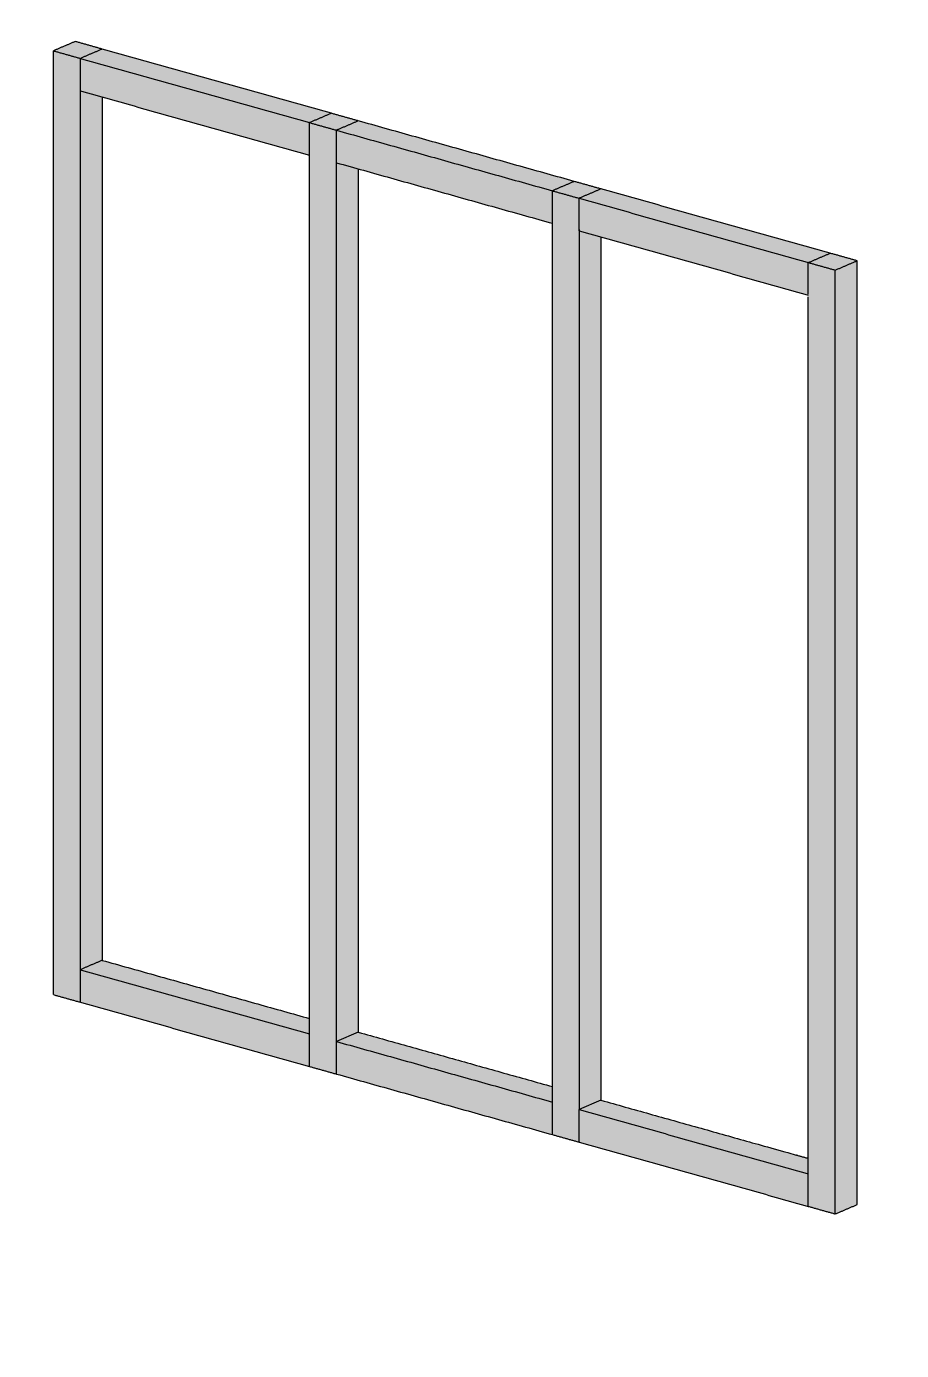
# Model space of a CAD drawing. Header units: millimetres. Extents: x 3762 to 3852, y 1236 to 1350.
# Drawn here: x 3792.696 to 3795.385, y 1254.236 to 1258.304 of the extents above; entities that cross this region are included whole.
import ezdxf

# ---------------------------------------------------------------- set-up
doc = ezdxf.new("R2010")
doc.units = ezdxf.units.MM
doc.layers.add('Layer1', color=5, linetype='Continuous')
doc.layers.add('Make2D$Visible$Curves', color=6, linetype='Continuous')

msp = doc.modelspace()

# ---------------------------------------------------------------- hatches: boundary and pattern name
at = {"layer": 'Layer1', "true_color": 0x636466, "transparency": 33554559}
h = msp.add_hatch(color=251, dxfattribs=at)
h.dxf.hatch_style = 1
edge = h.paths.add_edge_path()
edge.add_spline(control_points=[(3777.4588, 1268.1748), (3777.4588, 1271.2748)], knot_values=[0, 0, 3.1, 3.1], degree=1, periodic=0)
edge.add_spline(control_points=[(3777.4588, 1271.2748), (3770.6834, 1268.3769)], knot_values=[0, 0, 10.099946, 10.099946], degree=1, periodic=0)
edge.add_spline(control_points=[(3770.6834, 1268.3769), (3770.6834, 1265.2769)], knot_values=[0, 0, 3.1, 3.1], degree=1, periodic=0)
edge.add_spline(control_points=[(3770.6834, 1265.2769), (3777.4588, 1268.1748)], knot_values=[0, 0, 10.099946, 10.099946], degree=1, periodic=0)
edge = h.paths.add_edge_path()
edge.add_spline(control_points=[(3770.6834, 1268.3769), (3777.4588, 1271.2748)], knot_values=[0, 0, 10.099946, 10.099946], degree=1, periodic=0)
edge.add_spline(control_points=[(3777.4588, 1271.2748), (3776.9618, 1271.4142)], knot_values=[10.099946, 10.099946, 10.699946, 10.699946], degree=1, periodic=0)
edge.add_spline(control_points=[(3776.9618, 1271.4142), (3770.1863, 1268.5163)], knot_values=[10.699946, 10.699946, 20.799892, 20.799892], degree=1, periodic=0)
edge.add_spline(control_points=[(3770.1863, 1268.5163), (3770.6834, 1268.3769)], knot_values=[20.799892, 20.799892, 21.399892, 21.399892], degree=1, periodic=0)
edge = h.paths.add_edge_path()
edge.add_spline(control_points=[(3770.6834, 1268.3769), (3770.1863, 1268.5163)], knot_values=[20.799892, 20.799892, 21.399892, 21.399892], degree=1, periodic=0)
edge.add_spline(control_points=[(3770.1863, 1268.5163), (3770.1863, 1265.4163)], knot_values=[0, 0, 3.1, 3.1], degree=1, periodic=0)
edge.add_spline(control_points=[(3770.1863, 1265.4163), (3770.6834, 1265.2769)], knot_values=[20.799892, 20.799892, 21.399892, 21.399892], degree=1, periodic=0)
edge.add_spline(control_points=[(3770.6834, 1265.2769), (3770.6834, 1268.3769)], knot_values=[0, 0, 3.1, 3.1], degree=1, periodic=0)
edge = h.paths.add_edge_path()
edge.add_spline(control_points=[(3796.9486, 1268.8416), (3797.6521, 1268.6443)], knot_values=[0.95, 0.95, 1.799202, 1.799202], degree=1, periodic=0)
edge.add_spline(control_points=[(3797.6521, 1268.6443), (3797.7349, 1268.621)], knot_values=[0.3, 0.3, 0.4, 0.4], degree=1, periodic=0)
edge.add_spline(control_points=[(3797.7349, 1268.621), (3797.7349, 1265.721)], knot_values=[0, 0, 2.9, 2.9], degree=1, periodic=0)
edge.add_spline(control_points=[(3797.7369, 1266.9532), (3798.0821, 1266.8564)], knot_values=[9.617352, 9.617352, 10.033977, 10.033977], degree=1, periodic=0)
edge.add_spline(control_points=[(3798.0821, 1266.8564), (3798.0821, 1268.4762)], knot_values=[1.280192, 1.280192, 2.9, 2.9], degree=1, periodic=0)
edge.add_spline(control_points=[(3798.0821, 1268.4762), (3798.1491, 1268.5049)], knot_values=[0, 0, 0.1, 0.1], degree=1, periodic=0)
edge.add_spline(control_points=[(3798.1491, 1268.5049), (3798.232, 1268.4816)], knot_values=[0.3, 0.3, 0.4, 0.4], degree=1, periodic=0)
edge.add_spline(control_points=[(3798.232, 1268.4816), (3798.9361, 1268.2841)], knot_values=[0.95, 0.95, 1.8, 1.8], degree=1, periodic=0)
edge.add_spline(control_points=[(3798.9361, 1268.2841), (3799.019, 1268.2609)], knot_values=[0.3, 0.3, 0.4, 0.4], degree=1, periodic=0)
edge.add_spline(control_points=[(3799.019, 1268.2609), (3799.6824, 1268.0748)], knot_values=[1.000798, 1.000798, 1.801597, 1.801597], degree=1, periodic=0)
edge.add_spline(control_points=[(3799.6824, 1268.0748), (3799.7646, 1268.0518)], knot_values=[0.300798, 0.300798, 0.4, 0.4], degree=1, periodic=0)
edge.add_spline(control_points=[(3799.7652, 1268.0516), (3800.4687, 1267.8543)], knot_values=[0.95, 0.95, 1.799202, 1.799202], degree=1, periodic=0)
edge.add_spline(control_points=[(3800.4687, 1267.8543), (3800.5516, 1267.831)], knot_values=[0.3, 0.3, 0.4, 0.4], degree=1, periodic=0)
edge.add_spline(control_points=[(3800.5516, 1267.831), (3800.5516, 1264.931)], knot_values=[0, 0, 2.9, 2.9], degree=1, periodic=0)
edge.add_spline(control_points=[(3800.5551, 1266.1628), (3800.8987, 1266.0664)], knot_values=[6.217352, 6.217352, 6.632172, 6.632172], degree=1, periodic=0)
edge.add_spline(control_points=[(3800.8987, 1266.0664), (3800.8987, 1267.6862)], knot_values=[1.280192, 1.280192, 2.9, 2.9], degree=1, periodic=0)
edge.add_spline(control_points=[(3800.8987, 1267.6862), (3800.9658, 1267.7149)], knot_values=[0, 0, 0.1, 0.1], degree=1, periodic=0)
edge.add_spline(control_points=[(3800.9658, 1267.7149), (3801.0486, 1267.6916)], knot_values=[0.3, 0.3, 0.4, 0.4], degree=1, periodic=0)
edge.add_spline(control_points=[(3801.0486, 1267.6916), (3801.7528, 1267.4941)], knot_values=[0.95, 0.95, 1.8, 1.8], degree=1, periodic=0)
edge.add_spline(control_points=[(3801.7528, 1267.4941), (3801.8356, 1267.4709)], knot_values=[0.3, 0.3, 0.4, 0.4], degree=1, periodic=0)
edge.add_spline(control_points=[(3801.8356, 1267.4709), (3802.499, 1267.2848)], knot_values=[1.000798, 1.000798, 1.801597, 1.801597], degree=1, periodic=0)
edge.add_spline(control_points=[(3802.499, 1267.2848), (3802.5812, 1267.2618)], knot_values=[0.300798, 0.300798, 0.4, 0.4], degree=1, periodic=0)
edge.add_spline(control_points=[(3802.5819, 1267.2616), (3803.2854, 1267.0643)], knot_values=[0.95, 0.95, 1.799202, 1.799202], degree=1, periodic=0)
edge.add_spline(control_points=[(3803.2854, 1267.0643), (3803.3682, 1267.0411)], knot_values=[0.3, 0.3, 0.4, 0.4], degree=1, periodic=0)
edge.add_spline(control_points=[(3803.3682, 1267.0411), (3803.3682, 1264.1411)], knot_values=[0, 0, 2.9, 2.9], degree=1, periodic=0)
edge.add_spline(control_points=[(3803.3732, 1265.3723), (3805.5522, 1264.7612)], knot_values=[0.6, 0.6, 3.230366, 3.230366], degree=1, periodic=0)
edge.add_spline(control_points=[(3805.5522, 1264.7612), (3805.5522, 1267.8612)], knot_values=[0, 0, 3.1, 3.1], degree=1, periodic=0)
edge.add_spline(control_points=[(3805.5522, 1267.8612), (3792.049, 1271.6485)], knot_values=[0.6, 0.6, 16.9, 16.9], degree=1, periodic=0)
edge.add_spline(control_points=[(3792.049, 1271.6485), (3792.049, 1268.5485)], knot_values=[0, 0, 3.1, 3.1], degree=1, periodic=0)
edge.add_spline(control_points=[(3792.049, 1268.5485), (3795.2654, 1267.6463)], knot_values=[13.017352, 13.017352, 16.9, 16.9], degree=1, periodic=0)
edge.add_spline(control_points=[(3795.2654, 1267.6463), (3795.2654, 1269.2661)], knot_values=[1.280192, 1.280192, 2.9, 2.9], degree=1, periodic=0)
edge.add_spline(control_points=[(3795.2654, 1269.2661), (3795.3325, 1269.2948)], knot_values=[0, 0, 0.1, 0.1], degree=1, periodic=0)
edge.add_spline(control_points=[(3795.3325, 1269.2948), (3795.4154, 1269.2716)], knot_values=[0.3, 0.3, 0.4, 0.4], degree=1, periodic=0)
edge.add_spline(control_points=[(3795.4154, 1269.2716), (3796.1195, 1269.0741)], knot_values=[0.95, 0.95, 1.8, 1.8], degree=1, periodic=0)
edge.add_spline(control_points=[(3796.1195, 1269.0741), (3796.2024, 1269.0509)], knot_values=[0.3, 0.3, 0.4, 0.4], degree=1, periodic=0)
edge.add_spline(control_points=[(3796.2024, 1269.0509), (3796.8658, 1268.8648)], knot_values=[1.000798, 1.000798, 1.801597, 1.801597], degree=1, periodic=0)
edge.add_spline(control_points=[(3796.8658, 1268.8648), (3796.9479, 1268.8418)], knot_values=[0.300798, 0.300798, 0.4, 0.4], degree=1, periodic=0)
edge = h.paths.add_edge_path()
edge.add_spline(control_points=[(3805.9547, 1268.0333), (3792.4515, 1271.8206)], knot_values=[17.5, 17.5, 33.8, 33.8], degree=1, periodic=0)
edge.add_spline(control_points=[(3792.4515, 1271.8206), (3792.049, 1271.6485)], knot_values=[16.9, 16.9, 17.5, 17.5], degree=1, periodic=0)
edge.add_spline(control_points=[(3792.049, 1271.6485), (3805.5522, 1267.8612)], knot_values=[0.6, 0.6, 16.9, 16.9], degree=1, periodic=0)
edge.add_spline(control_points=[(3805.5522, 1267.8612), (3805.9547, 1268.0333)], knot_values=[0, 0, 0.6, 0.6], degree=1, periodic=0)
edge = h.paths.add_edge_path()
edge.add_spline(control_points=[(3805.9547, 1268.0333), (3805.5522, 1267.8612)], knot_values=[0, 0, 0.6, 0.6], degree=1, periodic=0)
edge.add_spline(control_points=[(3805.5522, 1267.8612), (3805.5522, 1264.7612)], knot_values=[0, 0, 3.1, 3.1], degree=1, periodic=0)
edge.add_spline(control_points=[(3805.5522, 1264.7612), (3805.9547, 1264.9333)], knot_values=[0, 0, 0.6, 0.6], degree=1, periodic=0)
edge.add_spline(control_points=[(3805.9547, 1264.9333), (3805.9547, 1268.0333)], knot_values=[0, 0, 3.1, 3.1], degree=1, periodic=0)
edge = h.paths.add_edge_path()
edge.add_spline(control_points=[(3849.0345, 1248.1), (3849.0345, 1251.2)], knot_values=[0, 0, 3.1, 3.1], degree=1, periodic=0)
edge.add_spline(control_points=[(3849.0345, 1251.2), (3842.259, 1248.302)], knot_values=[0.6, 0.6, 10.699946, 10.699946], degree=1, periodic=0)
edge.add_spline(control_points=[(3842.259, 1248.302), (3842.259, 1245.202)], knot_values=[0, 0, 3.1, 3.1], degree=1, periodic=0)
edge.add_spline(control_points=[(3842.259, 1245.202), (3849.0345, 1248.1)], knot_values=[0.6, 0.6, 10.699946, 10.699946], degree=1, periodic=0)
edge = h.paths.add_edge_path()
edge.add_spline(control_points=[(3842.259, 1248.302), (3849.0345, 1251.2)], knot_values=[0.6, 0.6, 10.699946, 10.699946], degree=1, periodic=0)
edge.add_spline(control_points=[(3849.0345, 1251.2), (3848.5374, 1251.3394)], knot_values=[10.699946, 10.699946, 11.299946, 11.299946], degree=1, periodic=0)
edge.add_spline(control_points=[(3848.5374, 1251.3394), (3841.7619, 1248.4414)], knot_values=[11.299946, 11.299946, 21.399892, 21.399892], degree=1, periodic=0)
edge.add_spline(control_points=[(3841.7619, 1248.4414), (3842.259, 1248.302)], knot_values=[0, 0, 0.6, 0.6], degree=1, periodic=0)
edge = h.paths.add_edge_path()
edge.add_spline(control_points=[(3846.9616, 1256.5321), (3833.4583, 1260.3194)], knot_values=[0, 0, 16.3, 16.3], degree=1, periodic=0)
edge.add_spline(control_points=[(3833.4583, 1260.3194), (3833.0558, 1260.1472)], knot_values=[33.2, 33.2, 33.8, 33.8], degree=1, periodic=0)
edge.add_spline(control_points=[(3833.0558, 1260.1472), (3846.5591, 1256.36)], knot_values=[16.9, 16.9, 33.2, 33.2], degree=1, periodic=0)
edge.add_spline(control_points=[(3846.5591, 1256.36), (3846.9616, 1256.5321)], knot_values=[16.3, 16.3, 16.9, 16.9], degree=1, periodic=0)
at = {"layer": 'Layer1', "true_color": 0xa77349, "transparency": 33554610}
h = msp.add_hatch(color=35, dxfattribs=at)
h.dxf.hatch_style = 1
edge = h.paths.add_edge_path()
edge.add_spline(control_points=[(3799.5808, 1261.4525), (3799.5808, 1262.8125)], knot_values=[1.239983, 1.239983, 2.6, 2.6], degree=1, periodic=0)
edge.add_line((3799.5808, 1262.8125), (3797.4623, 1261.9064))
edge.add_line((3797.4623, 1261.9064), (3799.3827, 1261.3677))
edge.add_line((3799.3827, 1261.3677), (3799.5808, 1261.4525))
edge = h.paths.add_edge_path()
edge.add_line((3799.1144, 1260.853), (3796.8975, 1261.4747))
edge.add_spline(control_points=[(3796.8975, 1261.4747), (3796.8975, 1259.0648)], knot_values=[0, 0, 2.409969, 2.409969], degree=1, periodic=0)
edge.add_spline(control_points=[(3796.8975, 1259.0648), (3799.1144, 1260.013)], knot_values=[0.4, 0.4, 3.704691, 3.704691], degree=1, periodic=0)
edge.add_spline(control_points=[(3799.1144, 1260.013), (3799.1144, 1260.853)], knot_values=[1.760017, 1.760017, 2.6, 2.6], degree=1, periodic=0)
edge = h.paths.add_edge_path()
edge.add_line((3787.8479, 1264.0129), (3785.631, 1264.6347))
edge.add_spline(control_points=[(3785.631, 1264.6347), (3785.631, 1262.2247)], knot_values=[0, 0, 2.409969, 2.409969], degree=1, periodic=0)
edge.add_spline(control_points=[(3785.631, 1262.2247), (3787.8479, 1263.1729)], knot_values=[0.4, 0.4, 3.704691, 3.704691], degree=1, periodic=0)
edge.add_spline(control_points=[(3787.8479, 1263.1729), (3787.8479, 1264.0129)], knot_values=[1.760017, 1.760017, 2.6, 2.6], degree=1, periodic=0)
edge = h.paths.add_edge_path()
edge.add_spline(control_points=[(3788.3143, 1264.6124), (3788.3143, 1265.9724)], knot_values=[1.239983, 1.239983, 2.6, 2.6], degree=1, periodic=0)
edge.add_line((3788.3143, 1265.9724), (3786.1958, 1265.0663))
edge.add_line((3786.1958, 1265.0663), (3788.1162, 1264.5277))
edge.add_line((3788.1162, 1264.5277), (3788.3143, 1264.6124))
edge = h.paths.add_edge_path()
edge.add_spline(control_points=[(3812.8662, 1256.156), (3812.8662, 1256.996)], knot_values=[1.760017, 1.760017, 2.6, 2.6], degree=1, periodic=0)
edge.add_line((3812.8662, 1256.996), (3810.6493, 1257.6178))
edge.add_spline(control_points=[(3810.6493, 1257.6178), (3810.6493, 1255.2078)], knot_values=[0, 0, 2.409969, 2.409969], degree=1, periodic=0)
edge.add_spline(control_points=[(3810.6493, 1255.2078), (3812.8662, 1256.156)], knot_values=[0.4, 0.4, 3.704691, 3.704691], degree=1, periodic=0)
edge = h.paths.add_edge_path()
edge.add_line((3813.3327, 1258.9555), (3811.2141, 1258.0494))
edge.add_line((3811.2141, 1258.0494), (3813.1346, 1257.5108))
edge.add_line((3813.1346, 1257.5108), (3813.3327, 1257.5955))
edge.add_spline(control_points=[(3813.3327, 1257.5955), (3813.3327, 1258.9555)], knot_values=[1.239983, 1.239983, 2.6, 2.6], degree=1, periodic=0)
edge = h.paths.add_edge_path()
edge.add_spline(control_points=[(3824.5992, 1254.4355), (3824.5992, 1255.7956)], knot_values=[1.239983, 1.239983, 2.6, 2.6], degree=1, periodic=0)
edge.add_line((3824.5992, 1255.7956), (3822.4806, 1254.8894))
edge.add_line((3822.4806, 1254.8894), (3824.4011, 1254.3508))
edge.add_line((3824.4011, 1254.3508), (3824.5992, 1254.4355))
edge = h.paths.add_edge_path()
edge.add_spline(control_points=[(3824.1327, 1252.9961), (3824.1327, 1253.836)], knot_values=[1.760017, 1.760017, 2.6, 2.6], degree=1, periodic=0)
edge.add_line((3824.1327, 1253.836), (3821.9158, 1254.4578))
edge.add_spline(control_points=[(3821.9158, 1254.4578), (3821.9158, 1252.0479)], knot_values=[0, 0, 2.409969, 2.409969], degree=1, periodic=0)
edge.add_spline(control_points=[(3821.9158, 1252.0479), (3824.1327, 1252.9961)], knot_values=[0.4, 0.4, 3.704691, 3.704691], degree=1, periodic=0)
at = {"layer": 'Layer1', "true_color": 0x4f342a, "transparency": 33554610}
h = msp.add_hatch(color=29, dxfattribs=at)
h.dxf.hatch_style = 1
edge = h.paths.add_edge_path()
edge.add_spline(control_points=[(3792.9287, 1258.2346), (3792.8459, 1258.2579)], knot_values=[0.3, 0.3, 0.4, 0.4], degree=1, periodic=0)
edge.add_spline(control_points=[(3792.8459, 1258.2579), (3792.7788, 1258.2292)], knot_values=[0, 0, 0.1, 0.1], degree=1, periodic=0)
edge.add_spline(control_points=[(3792.7788, 1258.2292), (3792.8617, 1258.2059)], knot_values=[0.1, 0.1, 0.2, 0.2], degree=1, periodic=0)
edge.add_spline(control_points=[(3792.8617, 1258.2059), (3792.9287, 1258.2346)], knot_values=[1.8, 1.8, 1.9, 1.9], degree=1, periodic=0)
edge = h.paths.add_edge_path()
edge.add_spline(control_points=[(3793.6329, 1258.0371), (3792.9287, 1258.2346)], knot_values=[0.95, 0.95, 1.8, 1.8], degree=1, periodic=0)
edge.add_spline(control_points=[(3792.9287, 1258.2346), (3792.8617, 1258.2059)], knot_values=[1.8, 1.8, 1.9, 1.9], degree=1, periodic=0)
edge.add_spline(control_points=[(3792.8617, 1258.2059), (3793.5658, 1258.0084)], knot_values=[0, 0, 0.85, 0.85], degree=1, periodic=0)
edge.add_spline(control_points=[(3793.5658, 1258.0084), (3793.6329, 1258.0371)], knot_values=[0, 0, 0.1, 0.1], degree=1, periodic=0)
edge = h.paths.add_edge_path()
edge.add_spline(control_points=[(3793.5658, 1258.0084), (3792.8617, 1258.2059)], knot_values=[0, 0, 0.85, 0.85], degree=1, periodic=0)
edge.add_spline(control_points=[(3792.8617, 1258.2059), (3792.8617, 1258.1059)], knot_values=[0, 0, 0.1, 0.1], degree=1, periodic=0)
edge.add_spline(control_points=[(3792.8617, 1258.1059), (3792.9287, 1258.0871)], knot_values=[0, 0, 0.080978, 0.080978], degree=1, periodic=0)
edge.add_spline(control_points=[(3792.9287, 1258.0871), (3793.5658, 1257.9084)], knot_values=[0.080978, 0.080978, 0.85, 0.85], degree=1, periodic=0)
edge.add_spline(control_points=[(3793.5658, 1257.9084), (3793.5658, 1258.0084)], knot_values=[2.8, 2.8, 2.9, 2.9], degree=1, periodic=0)
edge = h.paths.add_edge_path()
edge.add_spline(control_points=[(3793.7157, 1258.0139), (3793.6329, 1258.0371)], knot_values=[0.3, 0.3, 0.4, 0.4], degree=1, periodic=0)
edge.add_spline(control_points=[(3793.6329, 1258.0371), (3793.5658, 1258.0084)], knot_values=[0, 0, 0.1, 0.1], degree=1, periodic=0)
edge.add_spline(control_points=[(3793.5658, 1258.0084), (3793.6487, 1257.9852)], knot_values=[0.1, 0.1, 0.2, 0.2], degree=1, periodic=0)
edge.add_spline(control_points=[(3793.6487, 1257.9852), (3793.7157, 1258.0139)], knot_values=[0, 0, 0.1, 0.1], degree=1, periodic=0)
edge = h.paths.add_edge_path()
edge.add_spline(control_points=[(3794.3791, 1257.8278), (3793.7157, 1258.0139)], knot_values=[1.000798, 1.000798, 1.801597, 1.801597], degree=1, periodic=0)
edge.add_spline(control_points=[(3793.7157, 1258.0139), (3793.6487, 1257.9852)], knot_values=[0, 0, 0.1, 0.1], degree=1, periodic=0)
edge.add_spline(control_points=[(3793.6487, 1257.9852), (3794.3121, 1257.7991)], knot_values=[0.1, 0.1, 0.900798, 0.900798], degree=1, periodic=0)
edge.add_spline(control_points=[(3794.3121, 1257.7991), (3794.3791, 1257.8278)], knot_values=[0, 0, 0.1, 0.1], degree=1, periodic=0)
edge = h.paths.add_edge_path()
edge.add_spline(control_points=[(3794.4613, 1257.8048), (3794.3791, 1257.8278)], knot_values=[0.300798, 0.300798, 0.4, 0.4], degree=1, periodic=0)
edge.add_spline(control_points=[(3794.3791, 1257.8278), (3794.3121, 1257.7991)], knot_values=[0, 0, 0.1, 0.1], degree=1, periodic=0)
edge.add_spline(control_points=[(3794.3121, 1257.7991), (3794.3942, 1257.7761)], knot_values=[0.1, 0.1, 0.199202, 0.199202], degree=1, periodic=0)
edge.add_spline(control_points=[(3794.3942, 1257.7761), (3794.4613, 1257.8048)], knot_values=[1.8, 1.8, 1.9, 1.9], degree=1, periodic=0)
edge = h.paths.add_edge_path()
edge.add_spline(control_points=[(3795.2483, 1257.5841), (3795.1655, 1257.6073)], knot_values=[0.3, 0.3, 0.4, 0.4], degree=1, periodic=0)
edge.add_spline(control_points=[(3795.1655, 1257.6073), (3795.0984, 1257.5786)], knot_values=[0.85, 0.85, 0.95, 0.95], degree=1, periodic=0)
edge.add_spline(control_points=[(3795.0984, 1257.5786), (3795.1812, 1257.5554)], knot_values=[0.1, 0.1, 0.2, 0.2], degree=1, periodic=0)
edge.add_spline(control_points=[(3795.1812, 1257.5554), (3795.2483, 1257.5841)], knot_values=[0.2, 0.2, 0.3, 0.3], degree=1, periodic=0)
edge = h.paths.add_edge_path()
edge.add_spline(control_points=[(3793.5658, 1255.2084), (3792.8617, 1255.4059)], knot_values=[0, 0, 0.85, 0.85], degree=1, periodic=0)
edge.add_spline(control_points=[(3792.8617, 1255.4059), (3792.8617, 1255.3059)], knot_values=[0, 0, 0.1, 0.1], degree=1, periodic=0)
edge.add_spline(control_points=[(3792.8617, 1255.3059), (3793.5658, 1255.1084)], knot_values=[0, 0, 0.85, 0.85], degree=1, periodic=0)
edge.add_spline(control_points=[(3793.5658, 1255.1084), (3793.5658, 1255.2084)], knot_values=[0, 0, 0.1, 0.1], degree=1, periodic=0)
edge = h.paths.add_edge_path()
edge.add_spline(control_points=[(3794.3121, 1254.9991), (3793.6487, 1255.1852)], knot_values=[0.049202, 0.049202, 0.85, 0.85], degree=1, periodic=0)
edge.add_spline(control_points=[(3793.6487, 1255.1852), (3793.6487, 1255.0852)], knot_values=[0, 0, 0.1, 0.1], degree=1, periodic=0)
edge.add_spline(control_points=[(3793.6487, 1255.0852), (3794.3121, 1254.8991)], knot_values=[0.1, 0.1, 0.900798, 0.900798], degree=1, periodic=0)
edge.add_spline(control_points=[(3794.3121, 1254.8991), (3794.3121, 1254.9991)], knot_values=[0, 0, 0.1, 0.1], degree=1, periodic=0)
edge = h.paths.add_edge_path()
edge.add_spline(control_points=[(3795.0984, 1254.7786), (3794.3942, 1254.9761)], knot_values=[0, 0, 0.85, 0.85], degree=1, periodic=0)
edge.add_spline(control_points=[(3794.3942, 1254.9761), (3794.3942, 1254.8761)], knot_values=[0, 0, 0.1, 0.1], degree=1, periodic=0)
edge.add_spline(control_points=[(3794.3942, 1254.8761), (3794.3949, 1254.8759)], knot_values=[0.199202, 0.199202, 0.2, 0.2], degree=1, periodic=0)
edge.add_spline(control_points=[(3794.3949, 1254.8759), (3795.0984, 1254.6786)], knot_values=[0.000798, 0.000798, 0.85, 0.85], degree=1, periodic=0)
edge.add_spline(control_points=[(3795.0984, 1254.6786), (3795.0984, 1254.7786)], knot_values=[0, 0, 0.1, 0.1], degree=1, periodic=0)
edge = h.paths.add_edge_path()
edge.add_spline(control_points=[(3795.0576, 1254.8375), (3794.4613, 1255.0048)], knot_values=[0.1, 0.1, 0.81982, 0.81982], degree=1, periodic=0)
edge.add_line((3794.4613, 1255.0048), (3794.3949, 1254.9764))
edge.add_spline(control_points=[(3794.3949, 1254.9764), (3794.3949, 1254.9761)], knot_values=[0.100186, 0.100186, 0.100468, 0.100468], degree=1, periodic=0)
edge.add_spline(control_points=[(3794.3942, 1254.9761), (3795.0984, 1254.7786)], knot_values=[0, 0, 0.85, 0.85], degree=1, periodic=0)
edge.add_spline(control_points=[(3795.0984, 1254.7786), (3795.0984, 1254.8261)], knot_values=[0.1, 0.1, 0.147508, 0.147508], degree=1, periodic=0)
edge.add_spline(control_points=[(3795.0984, 1254.8261), (3795.0934, 1254.8275)], knot_values=[1.030978, 1.030978, 1.036979, 1.036979], degree=1, periodic=0)
edge.add_spline(control_points=[(3795.0934, 1254.8275), (3795.0576, 1254.8375)], knot_values=[0.81982, 0.81982, 0.863021, 0.863021], degree=1, periodic=0)
edge = h.paths.add_edge_path()
edge.add_spline(control_points=[(3794.3121, 1255.0466), (3793.7157, 1255.2139)], knot_values=[0.1, 0.1, 0.81982, 0.81982], degree=1, periodic=0)
edge.add_line((3793.7157, 1255.2139), (3793.6487, 1255.1852))
edge.add_spline(control_points=[(3793.6487, 1255.1852), (3794.3121, 1254.9991)], knot_values=[0.049202, 0.049202, 0.85, 0.85], degree=1, periodic=0)
edge.add_spline(control_points=[(3794.3121, 1254.9991), (3794.3121, 1255.0466)], knot_values=[0.1, 0.1, 0.147508, 0.147508], degree=1, periodic=0)
edge = h.paths.add_edge_path()
edge.add_spline(control_points=[(3793.5658, 1255.2559), (3792.9287, 1255.4346)], knot_values=[-0.85, -0.85, -0.080978, -0.080978], degree=1, periodic=0)
edge.add_spline(control_points=[(3792.9287, 1255.4346), (3792.8952, 1255.4203)], knot_values=[1.8, 1.8, 1.85, 1.85], degree=1, periodic=0)
edge.add_spline(control_points=[(3792.8952, 1255.4203), (3792.8617, 1255.4059)], knot_values=[1.85, 1.85, 1.9, 1.9], degree=1, periodic=0)
edge.add_spline(control_points=[(3792.8617, 1255.4059), (3793.5658, 1255.2084)], knot_values=[0, 0, 0.85, 0.85], degree=1, periodic=0)
edge.add_spline(control_points=[(3793.5658, 1255.2084), (3793.5658, 1258.0084)], knot_values=[0.1, 0.1, 2.9, 2.9], degree=1, periodic=0)
h = msp.add_hatch(color=29, dxfattribs=at)
h.dxf.hatch_style = 1
edge = h.paths.add_edge_path()
edge.add_spline(control_points=[(3792.8617, 1258.1059), (3792.8617, 1258.2059)], knot_values=[0, 0, 0.1, 0.1], degree=1, periodic=0)
edge.add_spline(control_points=[(3792.8617, 1258.2059), (3792.7788, 1258.2292)], knot_values=[0.1, 0.1, 0.2, 0.2], degree=1, periodic=0)
edge.add_spline(control_points=[(3792.7788, 1258.2292), (3792.7788, 1255.3292)], knot_values=[0, 0, 2.9, 2.9], degree=1, periodic=0)
edge.add_spline(control_points=[(3792.7788, 1255.3292), (3792.8617, 1255.3059)], knot_values=[0.1, 0.1, 0.2, 0.2], degree=1, periodic=0)
edge.add_spline(control_points=[(3792.8617, 1255.3059), (3792.8617, 1255.4059)], knot_values=[0, 0, 0.1, 0.1], degree=1, periodic=0)
edge.add_spline(control_points=[(3792.8617, 1255.4059), (3792.8617, 1258.1054)], knot_values=[0.1, 0.1, 2.799505, 2.799505], degree=1, periodic=0)
edge = h.paths.add_edge_path()
edge.add_spline(control_points=[(3792.9287, 1258.0871), (3792.8617, 1258.1059)], knot_values=[0, 0, 0.080978, 0.080978], degree=1, periodic=0)
edge.add_spline(control_points=[(3792.8617, 1258.1054), (3792.8617, 1255.4059)], knot_values=[0.1, 0.1, 2.799505, 2.799505], degree=1, periodic=0)
edge.add_spline(control_points=[(3792.8617, 1255.4059), (3792.8952, 1255.4203)], knot_values=[1.85, 1.85, 1.9, 1.9], degree=1, periodic=0)
edge.add_spline(control_points=[(3792.8952, 1255.4203), (3792.9287, 1255.4346)], knot_values=[1.8, 1.8, 1.85, 1.85], degree=1, periodic=0)
edge.add_line((3792.9287, 1255.4346), (3792.9287, 1258.0871))
edge = h.paths.add_edge_path()
edge.add_spline(control_points=[(3793.6487, 1255.1852), (3793.6487, 1257.8852)], knot_values=[0.1, 0.1, 2.8, 2.8], degree=1, periodic=0)
edge.add_spline(control_points=[(3793.6487, 1257.8852), (3793.6487, 1257.8871)], knot_values=[2.8, 2.8, 2.801859, 2.801859], degree=1, periodic=0)
edge.add_spline(control_points=[(3793.6487, 1257.8852), (3793.6487, 1257.9852)], knot_values=[0, 0, 0.1, 0.1], degree=1, periodic=0)
edge.add_spline(control_points=[(3793.6487, 1257.9852), (3793.5658, 1258.0084)], knot_values=[0.1, 0.1, 0.2, 0.2], degree=1, periodic=0)
edge.add_spline(control_points=[(3793.5658, 1258.0084), (3793.5658, 1257.9084)], knot_values=[2.8, 2.8, 2.9, 2.9], degree=1, periodic=0)
edge.add_spline(control_points=[(3793.5658, 1257.9084), (3793.5658, 1255.2084)], knot_values=[0.1, 0.1, 2.8, 2.8], degree=1, periodic=0)
edge.add_spline(control_points=[(3793.5658, 1255.2084), (3793.5658, 1255.1084)], knot_values=[0, 0, 0.1, 0.1], degree=1, periodic=0)
edge.add_spline(control_points=[(3793.5658, 1255.1084), (3793.6487, 1255.0852)], knot_values=[0.1, 0.1, 0.2, 0.2], degree=1, periodic=0)
edge.add_spline(control_points=[(3793.6487, 1255.0852), (3793.6487, 1255.1852)], knot_values=[0, 0, 0.1, 0.1], degree=1, periodic=0)
edge = h.paths.add_edge_path()
edge.add_spline(control_points=[(3793.7157, 1257.8664), (3793.6487, 1257.8852)], knot_values=[0.1, 0.1, 0.180978, 0.180978], degree=1, periodic=0)
edge.add_spline(control_points=[(3793.6487, 1257.8852), (3793.6487, 1255.1852)], knot_values=[0.1, 0.1, 2.8, 2.8], degree=1, periodic=0)
edge.add_line((3793.6487, 1255.1852), (3793.7157, 1255.2139))
edge.add_line((3793.7157, 1255.2139), (3793.7157, 1257.8664))
edge = h.paths.add_edge_path()
edge.add_spline(control_points=[(3794.3949, 1257.6759), (3794.3942, 1257.6761)], knot_values=[0, 0, 0.000798, 0.000798], degree=1, periodic=0)
edge.add_spline(control_points=[(3794.3942, 1257.6761), (3794.3942, 1257.7761)], knot_values=[0, 0, 0.1, 0.1], degree=1, periodic=0)
edge.add_spline(control_points=[(3794.3942, 1257.7761), (3794.3121, 1257.7991)], knot_values=[0.1, 0.1, 0.199202, 0.199202], degree=1, periodic=0)
edge.add_spline(control_points=[(3794.3121, 1257.7991), (3794.3121, 1255.0466)], knot_values=[0.147508, 0.147508, 2.9, 2.9], degree=1, periodic=0)
edge.add_spline(control_points=[(3794.3121, 1255.0466), (3794.3121, 1254.9991)], knot_values=[0.1, 0.1, 0.147508, 0.147508], degree=1, periodic=0)
edge.add_spline(control_points=[(3794.3121, 1254.9991), (3794.3121, 1254.8991)], knot_values=[0, 0, 0.1, 0.1], degree=1, periodic=0)
edge.add_spline(control_points=[(3794.3121, 1254.8991), (3794.3942, 1254.8761)], knot_values=[0.1, 0.1, 0.199202, 0.199202], degree=1, periodic=0)
edge.add_spline(control_points=[(3794.3942, 1254.8761), (3794.3942, 1254.9761)], knot_values=[0, 0, 0.1, 0.1], degree=1, periodic=0)
edge.add_spline(control_points=[(3794.3949, 1254.9764), (3794.3949, 1257.6759)], knot_values=[0.100468, 0.100468, 2.8, 2.8], degree=1, periodic=0)
edge = h.paths.add_edge_path()
edge.add_spline(control_points=[(3794.4613, 1257.6573), (3794.3949, 1257.6759)], knot_values=[0.000798, 0.000798, 0.080978, 0.080978], degree=1, periodic=0)
edge.add_spline(control_points=[(3794.3949, 1257.6759), (3794.3949, 1254.9764)], knot_values=[0.100468, 0.100468, 2.8, 2.8], degree=1, periodic=0)
edge.add_line((3794.3949, 1254.9764), (3794.4613, 1255.0048))
edge.add_line((3794.4613, 1255.0048), (3794.4613, 1257.6573))
edge = h.paths.add_edge_path()
edge.add_spline(control_points=[(3795.2483, 1257.5841), (3795.1812, 1257.5554)], knot_values=[0.2, 0.2, 0.3, 0.3], degree=1, periodic=0)
edge.add_spline(control_points=[(3795.1812, 1257.5554), (3795.1812, 1254.6554)], knot_values=[0, 0, 2.9, 2.9], degree=1, periodic=0)
edge.add_spline(control_points=[(3795.1812, 1254.6554), (3795.2483, 1254.6841)], knot_values=[0.2, 0.2, 0.3, 0.3], degree=1, periodic=0)
edge.add_spline(control_points=[(3795.2483, 1254.6841), (3795.2483, 1257.5841)], knot_values=[0, 0, 2.9, 2.9], degree=1, periodic=0)
h = msp.add_hatch(color=29, dxfattribs=at)
h.dxf.hatch_style = 1
edge = h.paths.add_edge_path()
edge.add_spline(control_points=[(3794.3121, 1257.7991), (3793.6487, 1257.9852)], knot_values=[0.1, 0.1, 0.900798, 0.900798], degree=1, periodic=0)
edge.add_spline(control_points=[(3793.6487, 1257.9852), (3793.6487, 1257.8852)], knot_values=[0, 0, 0.1, 0.1], degree=1, periodic=0)
edge.add_spline(control_points=[(3793.6487, 1257.8852), (3793.7157, 1257.8663)], knot_values=[0.1, 0.1, 0.177402, 0.177402], degree=1, periodic=0)
edge.add_spline(control_points=[(3793.7157, 1257.8663), (3794.3121, 1257.6978)], knot_values=[0.177402, 0.177402, 0.865434, 0.865434], degree=1, periodic=0)
edge.add_spline(control_points=[(3794.3121, 1257.6978), (3794.3121, 1257.7991)], knot_values=[2.798698, 2.798698, 2.9, 2.9], degree=1, periodic=0)
h = msp.add_hatch(color=29, dxfattribs=at)
h.dxf.hatch_style = 1
edge = h.paths.add_edge_path()
edge.add_spline(control_points=[(3795.0984, 1257.5786), (3794.3949, 1257.7759)], knot_values=[0.000798, 0.000798, 0.85, 0.85], degree=1, periodic=0)
edge.add_spline(control_points=[(3794.3942, 1257.7761), (3794.3942, 1257.6761)], knot_values=[0, 0, 0.1, 0.1], degree=1, periodic=0)
edge.add_spline(control_points=[(3794.3942, 1257.6761), (3794.4613, 1257.6573)], knot_values=[0, 0, 0.080978, 0.080978], degree=1, periodic=0)
edge.add_spline(control_points=[(3794.4613, 1257.6573), (3795.0984, 1257.4786)], knot_values=[0.080978, 0.080978, 0.85, 0.85], degree=1, periodic=0)
edge.add_spline(control_points=[(3795.0984, 1257.4786), (3795.0984, 1257.5261)], knot_values=[2.802638, 2.802638, 2.847508, 2.847508], degree=1, periodic=0)
edge.add_spline(control_points=[(3795.0984, 1257.5261), (3795.0984, 1257.5786)], knot_values=[0.047508, 0.047508, 0.1, 0.1], degree=1, periodic=0)
h = msp.add_hatch(color=29, dxfattribs=at)
h.dxf.hatch_style = 1
edge = h.paths.add_edge_path()
edge.add_spline(control_points=[(3794.462, 1257.8046), (3794.3949, 1257.7759)], knot_values=[0, 0, 0.1, 0.1], degree=1, periodic=0)
edge.add_spline(control_points=[(3794.3949, 1257.7759), (3794.3956, 1257.7757)], knot_values=[0.1, 0.1, 0.100798, 0.100798], degree=1, periodic=0)
edge.add_spline(control_points=[(3794.3956, 1257.7757), (3795.0991, 1257.5784)], knot_values=[0.100798, 0.100798, 0.95, 0.95], degree=1, periodic=0)
edge.add_spline(control_points=[(3795.0991, 1257.5784), (3795.1661, 1257.6071)], knot_values=[0.3, 0.3, 0.4, 0.4], degree=1, periodic=0)
edge.add_spline(control_points=[(3795.1661, 1257.6071), (3794.4627, 1257.8044)], knot_values=[1.05, 1.05, 1.899202, 1.899202], degree=1, periodic=0)
h = msp.add_hatch(color=29, dxfattribs=at)
h.dxf.hatch_style = 1
edge = h.paths.add_edge_path()
edge.add_spline(control_points=[(3795.1812, 1257.5554), (3795.0984, 1257.5786)], knot_values=[0.1, 0.1, 0.2, 0.2], degree=1, periodic=0)
edge.add_spline(control_points=[(3795.0984, 1257.5786), (3795.0984, 1257.5261)], knot_values=[0.047508, 0.047508, 0.1, 0.1], degree=1, periodic=0)
edge.add_spline(control_points=[(3795.0984, 1257.5261), (3795.0984, 1257.4786)], knot_values=[2.802638, 2.802638, 2.847508, 2.847508], degree=1, periodic=0)
edge.add_spline(control_points=[(3795.0984, 1257.4786), (3795.0984, 1256.4691)], knot_values=[1.786871, 1.786871, 2.794254, 2.794254], degree=1, periodic=0)
edge.add_spline(control_points=[(3795.0984, 1256.4691), (3795.0984, 1256.1405)], knot_values=[1.458979, 1.458979, 1.786871, 1.786871], degree=1, periodic=0)
edge.add_spline(control_points=[(3795.0984, 1256.1405), (3795.0984, 1254.8261)], knot_values=[0.147407, 0.147407, 1.458979, 1.458979], degree=1, periodic=0)
edge.add_spline(control_points=[(3795.0984, 1254.8261), (3795.0984, 1254.7786)], knot_values=[0.1, 0.1, 0.147407, 0.147407], degree=1, periodic=0)
edge.add_spline(control_points=[(3795.0984, 1254.7786), (3795.0984, 1254.6786)], knot_values=[0.051765, 0.051765, 0.1, 0.1], degree=1, periodic=0)
edge.add_spline(control_points=[(3795.0984, 1254.6786), (3795.1812, 1254.6554)], knot_values=[0.1, 0.1, 0.2, 0.2], degree=1, periodic=0)
edge.add_spline(control_points=[(3795.1812, 1254.6554), (3795.1812, 1257.5554)], knot_values=[0, 0, 2.9, 2.9], degree=1, periodic=0)
at = {"layer": 'Layer1', "true_color": 0x636466, "transparency": 33554610}
h = msp.add_hatch(color=251, dxfattribs=at)
h.dxf.hatch_style = 1
edge = h.paths.add_edge_path()
edge.add_spline(control_points=[(3785.246, 1255.9908), (3778.4705, 1253.0928)], knot_values=[0, 0, 10.099946, 10.099946], degree=1, periodic=0)
edge.add_spline(control_points=[(3778.4705, 1253.0928), (3833.9748, 1237.5255)], knot_values=[10.099946, 10.099946, 77.099946, 77.099946], degree=1, periodic=0)
edge.add_spline(control_points=[(3833.9748, 1237.5255), (3840.7502, 1240.4234)], knot_values=[77.099946, 77.099946, 87.199892, 87.199892], degree=1, periodic=0)
edge.add_spline(control_points=[(3840.7502, 1240.4234), (3785.246, 1255.9908)], knot_values=[87.199892, 87.199892, 154.199892, 154.199892], degree=1, periodic=0)
edge = h.paths.add_edge_path()
edge.add_spline(control_points=[(3840.1854, 1239.9819), (3840.7502, 1240.2234)], knot_values=[86.357925, 86.357925, 87.199892, 87.199892], degree=1, periodic=0)
edge.add_spline(control_points=[(3840.7502, 1240.2234), (3840.7502, 1240.4234)], knot_values=[0, 0, 0.2, 0.2], degree=1, periodic=0)
edge.add_spline(control_points=[(3840.7502, 1240.4234), (3833.9748, 1237.5255)], knot_values=[77.099946, 77.099946, 87.199892, 87.199892], degree=1, periodic=0)
edge.add_spline(control_points=[(3833.9748, 1237.5255), (3833.9748, 1237.3255)], knot_values=[0, 0, 0.2, 0.2], degree=1, periodic=0)
edge.add_spline(control_points=[(3833.9748, 1237.3255), (3837.2213, 1238.7141)], knot_values=[77.099946, 77.099946, 81.939427, 81.939427], degree=1, periodic=0)
edge.add_spline(control_points=[(3837.2213, 1238.7141), (3840.1854, 1239.9819)], knot_values=[81.939427, 81.939427, 86.357925, 86.357925], degree=1, periodic=0)
edge = h.paths.add_edge_path()
edge.add_spline(control_points=[(3833.9748, 1237.5255), (3778.4705, 1253.0928)], knot_values=[10.099946, 10.099946, 77.099946, 77.099946], degree=1, periodic=0)
edge.add_spline(control_points=[(3778.4705, 1253.0928), (3778.4705, 1252.8928)], knot_values=[0, 0, 0.2, 0.2], degree=1, periodic=0)
edge.add_spline(control_points=[(3778.4705, 1252.8928), (3779.0353, 1252.7344)], knot_values=[10.099946, 10.099946, 10.781758, 10.781758], degree=1, periodic=0)
edge.add_spline(control_points=[(3779.0353, 1252.7344), (3833.9748, 1237.3255)], knot_values=[10.781758, 10.781758, 77.099946, 77.099946], degree=1, periodic=0)
edge.add_spline(control_points=[(3833.9748, 1237.3255), (3833.9748, 1237.5255)], knot_values=[0, 0, 0.2, 0.2], degree=1, periodic=0)

# ---------------------------------------------------------------- linework, layer by layer
at = {"layer": 'Make2D$Visible$Curves'}
for p, q in [((3792.9287, 1258.0871), (3792.9287, 1255.4346)), ((3793.7157, 1257.8664), (3793.7157, 1255.2139)), ((3794.4613, 1257.6573), (3794.4613, 1255.0048)), ((3793.7157, 1255.2139), (3793.6487, 1255.1852)), ((3794.4613, 1255.0048), (3794.3942, 1254.9761))]:
    msp.add_line(p, q, dxfattribs=at)
at = {"layer": 'Make2D$Visible$Curves', "lineweight": -3}
for points in [[(3792.8459, 1258.2579), (3792.7788, 1258.2292)], [(3792.9287, 1258.2346), (3792.8459, 1258.2579)], [(3792.7788, 1258.2292), (3792.8617, 1258.2059)], [(3792.7788, 1255.3292), (3792.7788, 1258.2292)], [(3792.9287, 1258.2346), (3792.8617, 1258.2059)], [(3793.6329, 1258.0371), (3792.9287, 1258.2346)], [(3792.8617, 1258.1059), (3792.8617, 1258.2059)], [(3792.8617, 1258.2059), (3793.5658, 1258.0084)], [(3792.8617, 1258.1059), (3793.5658, 1257.9084)], [(3792.8617, 1255.4059), (3792.8617, 1258.1054)], [(3793.6329, 1258.0371), (3793.5658, 1258.0084)], [(3793.7157, 1258.0139), (3793.6329, 1258.0371)], [(3793.7157, 1258.0139), (3793.6487, 1257.9852)], [(3794.3791, 1257.8278), (3793.7157, 1258.0139)], [(3793.5658, 1258.0084), (3793.6487, 1257.9852)], [(3793.5658, 1255.2084), (3793.5658, 1258.0084)], [(3793.6487, 1257.8852), (3793.6487, 1257.9852)], [(3793.6487, 1257.9852), (3794.3121, 1257.7991)], [(3793.6487, 1255.1852), (3793.6487, 1257.8871)], [(3793.6487, 1257.8852), (3794.3121, 1257.6991)], [(3794.3791, 1257.8278), (3794.3121, 1257.7991)], [(3794.462, 1257.8046), (3794.3791, 1257.8278)], [(3794.3121, 1257.7991), (3794.3949, 1257.7759)], [(3794.3121, 1254.8991), (3794.3121, 1257.7991)], [(3794.4613, 1257.8048), (3794.3942, 1257.7761)], [(3794.3942, 1257.6761), (3794.3942, 1257.7761)], [(3794.3942, 1257.7761), (3795.0984, 1257.5786)], [(3795.1655, 1257.6073), (3794.4613, 1257.8048)], [(3794.3942, 1257.6761), (3795.0984, 1257.4786)], [(3794.3949, 1254.9761), (3794.3949, 1257.6797)], [(3795.0984, 1257.5786), (3795.1655, 1257.6073)], [(3795.2483, 1257.5841), (3795.1655, 1257.6073)], [(3795.0984, 1257.5261), (3795.0984, 1257.5786)], [(3795.0984, 1257.5786), (3795.1812, 1257.5554)], [(3795.1812, 1257.5554), (3795.2483, 1257.5841)], [(3795.2483, 1254.6841), (3795.2483, 1257.5841)], [(3795.0984, 1257.4812), (3795.0984, 1257.5261)], [(3795.1812, 1254.6554), (3795.1812, 1257.5554)], [(3795.0984, 1254.7786), (3795.0984, 1257.4728)], [(3840.7502, 1240.4234), (3785.246, 1255.9908)], [(3792.9287, 1255.4346), (3792.8952, 1255.4203), (3792.8617, 1255.4059)], [(3792.8617, 1255.3059), (3792.8617, 1255.4059)], [(3792.8617, 1255.4059), (3793.5658, 1255.2084)], [(3792.9287, 1255.4346), (3793.5658, 1255.2559)], [(3792.7788, 1255.3292), (3792.8617, 1255.3059)], [(3792.8617, 1255.3059), (3793.5658, 1255.1084)], [(3793.5658, 1255.1084), (3793.5658, 1255.2084)], [(3793.7157, 1255.2139), (3794.3121, 1255.0466)], [(3793.6487, 1255.0852), (3793.6487, 1255.1852)], [(3793.6487, 1255.1852), (3794.3121, 1254.9991)], [(3793.5658, 1255.1084), (3793.6487, 1255.0852)], [(3793.6487, 1255.0852), (3794.3121, 1254.8991)], [(3794.3942, 1254.8761), (3794.3942, 1254.9761)], [(3794.3942, 1254.9761), (3795.0984, 1254.7786)], [(3794.3121, 1254.8991), (3794.3949, 1254.8759)], [(3794.3942, 1254.8761), (3795.0984, 1254.6786)], [(3795.0984, 1254.8261), (3795.0934, 1254.8275)], [(3795.0984, 1254.6786), (3795.0984, 1254.7786)], [(3795.0984, 1254.6786), (3795.1812, 1254.6554)], [(3795.1812, 1254.6554), (3795.2483, 1254.6841)]]:
    msp.add_open_spline(points, degree=1, dxfattribs=at)
msp.add_open_spline([(3794.4613, 1255.0048), (3795.0576, 1254.8375), (3795.0934, 1254.8275)], degree=1, knots=[0.1, 0.1, 0.8198201, 0.8630208, 0.8630208], dxfattribs=at)

doc.saveas('drawing.dxf')
